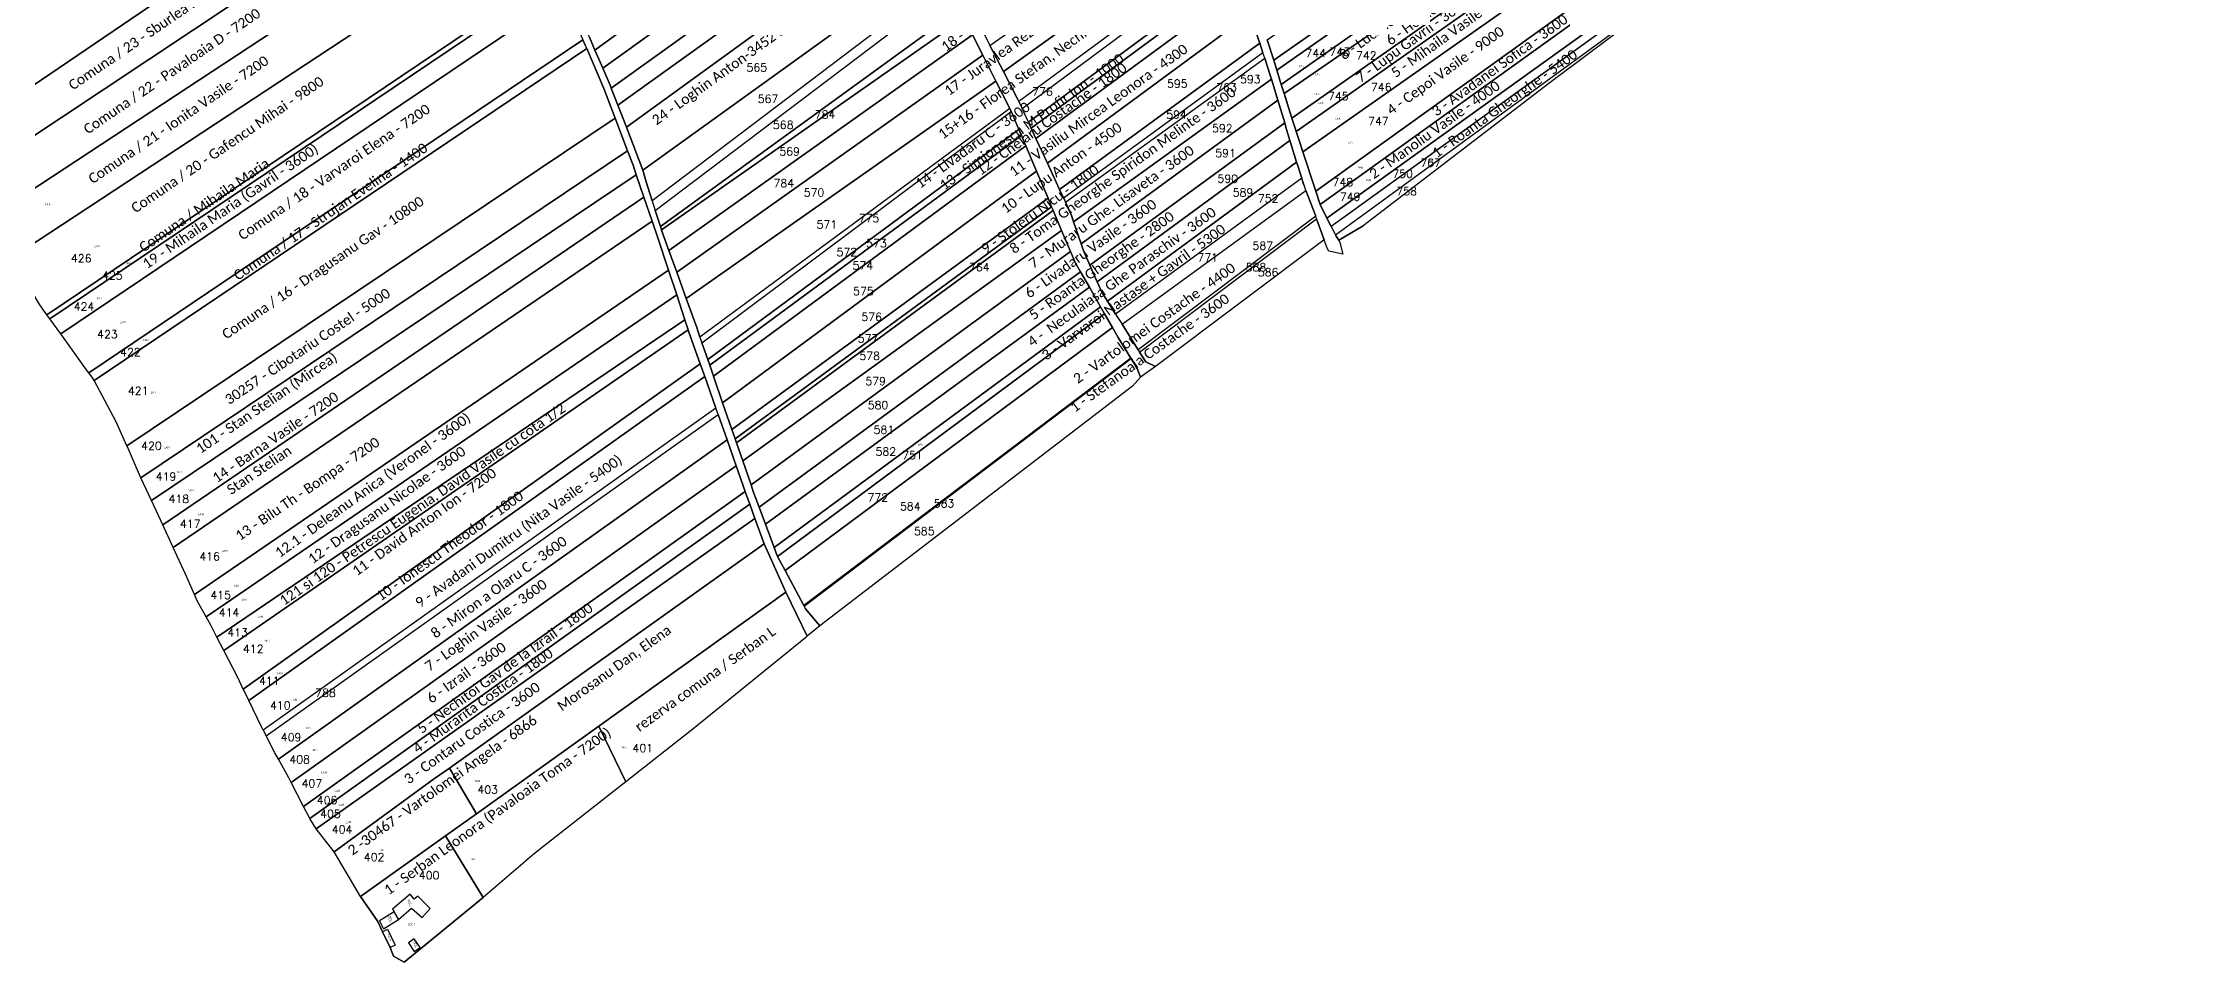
# Model space of a CAD drawing. Extents: x 612848 to 614465, y 646291 to 648325.
# Drawn here: x 613391 to 614465, y 646291 to 646751 of the extents above; entities that cross this region are included whole.
import ezdxf

# ---------------------------------------------------------------- set-up
doc = ezdxf.new("R2010")
doc.units = 0
doc.header["$LTSCALE"] = 0.5
doc.header["$MEASUREMENT"] = 0
for name, color, linetype in [('_CAT_FOL', 7, 'CONTINUOUS'), ('_CLADIRE', 30, 'CONTINUOUS'), ('_CLADIRE_DESTINATIE', 50, 'CONTINUOUS'), ('_CLADIRE_H', 174, 'CONTINUOUS'), ('_CLADIRE_ID', 30, 'CONTINUOUS'), ('_IMPREJMUIT', 150, 'CONTINUOUS'), ('_NR_PARCELA', 50, 'CONTINUOUS'), ('_PARCELA_NOU_feb2025', 50, 'CONTINUOUS'), ('_SUBPARCELA', 80, 'CONTINUOUS'), ('_TEXTE', 255, 'CONTINUOUS')]:
    doc.layers.add(name, color=color, linetype=linetype)
doc.layers.add('_ID', color=176, linetype='CONTINUOUS', lineweight=30)
doc.styles.get("Standard").update_dxf_attribs({"font": 'romans.shx'})
doc.styles.add('texte', font='calibri.ttf')

msp = doc.modelspace()

# ---------------------------------------------------------------- linework, layer by layer
at = {"layer": '_CLADIRE'}
for points in [[(613576.4, 646322.6), (613574.3, 646325.1), (613565.6, 646317.7), (613566.3, 646316.4), (613568.5, 646312.5), (613575.1, 646318.1), (613580.3, 646313.5), (613584.4, 646318), (613578.2, 646324.1)], [(613566.3, 646316.4), (613559, 646311.9), (613561.1, 646307.9), (613568.5, 646312.5)], [(613564.3, 646298.5), (613560.5, 646306.4), (613563.1, 646307.7), (613566.9, 646299.7)], [(613576.4, 646302.9), (613573.5, 646300.9), (613576.4, 646296.5), (613579.4, 646298.5)]]:
    msp.add_lwpolyline(points, close=True, dxfattribs=at)
at = {"layer": '_NR_PARCELA'}
msp.add_lwpolyline([(613921.5, 646615.2), (613925.4, 646608.4), (613761.8, 646486.9), (613758, 646494)], close=True, dxfattribs=at)
at = {"layer": '_PARCELA_NOU_feb2025'}
for points in [[(614441.4, 647049.9), (614442.1, 647047.6), (614006, 646742.1), (614002.7, 646752.2), (614439.1, 647057.8)], [(614443, 647044.6), (614443.7, 647042.5), (614007.6, 646737), (614006.6, 646740.4), (614006, 646742.1), (614442.1, 647047.6)], [(614446.1, 647036.3), (614446.1, 647036.3), (614446.1, 647036.3), (614009.8, 646729.9), (614007.6, 646737), (614443.7, 647042.5)], [(614011.2, 646725.3), (614011.2, 646725.3), (614009.8, 646729.9), (614446.1, 647036.3), (614446.6, 647035), (614448.6, 647028.7), (614449, 647027.4)], [(614450.8, 647021.6), (614451.5, 647019.5), (614015.1, 646713), (614011.2, 646725.3), (614449, 647027.4)], [(614453.1, 647014.8), (614453.8, 647012.9), (614017.3, 646706.3), (614016.7, 646708.1), (614015.1, 646713), (614451.5, 647019.5)], [(614018.8, 646701.9), (614017.3, 646706.3), (614453.8, 647012.9), (614456.8, 647005.3), (614456.8, 647002.6), (614020.6, 646696.2)], [(614460.7, 646989.8), (614461.1, 646988.4), (614027, 646676.6), (614020.6, 646696.2), (614456.8, 647002.6), (614459.1, 646995.9)], [(614029.2, 646669.9), (614027, 646676.6), (614461.1, 646988.4), (614462.8, 646981.4)], [(614032.6, 646663.1), (614029.2, 646669.9), (614462.8, 646981.4), (614464.4, 646973.3)], [(614034.8, 646658.9), (614032.6, 646663.1), (614464.4, 646973.3), (614464.5, 646972.7), (614463.4, 646968.5), (614431.9, 646945.8), (614351.7, 646887.8), (614255.2, 646818.1), (614225.7, 646796.8), (614140.3, 646735.1), (614044, 646665.6), (614034.8, 646658.9)], [(614034.8, 646658.9), (614036.9, 646654.8), (614462.4, 646965.1), (614463.4, 646968.5)], [(613939.1, 646953.7), (613941.1, 646946.8), (613666.7, 646747.1), (613664, 646753.5), (613662.5, 646757.1), (613937.7, 646957.5)], [(614050.7, 646659.3), (614038.6, 646652), (614037.2, 646654.1), (614036.9, 646654.8), (614462.4, 646965.1), (614460.5, 646958.2), (614438.1, 646939.5), (614355.5, 646882.3), (614257.5, 646814.6), (614227.5, 646793.4), (614143.6, 646730.3), (614050.7, 646659.3)], [(613943.5, 646938.7), (613944.6, 646934.9), (613670.6, 646738.1), (613666.7, 646747.1), (613941.1, 646946.8)], [(613946.7, 646928.3), (613947.8, 646924), (613821.6, 646833.4), (613821.2, 646834), (613818.4, 646831.8), (613818.6, 646831.3), (613674.9, 646728), (613674.3, 646729.5), (613670.6, 646738.1), (613944.6, 646934.9)], [(613336.2, 646720.1), (613335.2, 646721.8), (613606.9, 646906.3), (613613.8, 646884.3), (613345.2, 646701.9)], [(613348.7, 646694.7), (613345.2, 646701.9), (613613.8, 646884.3), (613621.4, 646860.5), (613354.7, 646683.4)], [(613360.4, 646672.5), (613354.7, 646683.4), (613621.4, 646860.5), (613628.7, 646837.4), (613364.8, 646663.7)], [(613372.6, 646647.8), (613364.8, 646663.7), (613628.7, 646837.4), (613636.4, 646815.1), (613375.3, 646643.2)], [(613858.9, 646759.8), (613864.2, 646749.4), (613974.5, 646827.2), (613973.2, 646831.6), (613971.5, 646838.2)], [(613674.9, 646728), (613818.6, 646831.3), (613822.4, 646823.2), (613678.1, 646719.6)], [(613978.5, 646813.7), (613870.9, 646736.4), (613864.2, 646749.4), (613974.5, 646827.2)], [(613389, 646620.2), (613375.3, 646643.2), (613636.4, 646815.1), (613644.4, 646791.7), (613646.7, 646785.9), (613392.8, 646614.8)], [(613682.5, 646708.5), (613678.1, 646719.6), (613822.4, 646823.2), (613826.8, 646813.5), (613806.1, 646798.4)], [(613979.4, 646810.9), (613983.5, 646798.8), (613878.6, 646721.3), (613877.9, 646722.7), (613870.9, 646736.4), (613978.5, 646813.7)], [(613682.5, 646708.5), (613806.1, 646798.4), (613816.1, 646777.6), (613690.7, 646687.1)], [(613878.6, 646721.3), (613880.2, 646717.8), (613984.6, 646795.6), (613983.9, 646797.6), (613983.5, 646798.8)], [(613984.6, 646795.6), (613987.2, 646787.7), (613883.4, 646711), (613880.2, 646717.8), (613984.6, 646795.6)], [(613646.7, 646785.9), (613647.8, 646783.5), (613394.3, 646612.7), (613392.8, 646614.8)], [(613651.4, 646774.8), (613399.7, 646605.2), (613394.3, 646612.7), (613647.8, 646783.5)], [(613692.3, 646681.2), (613690.7, 646687.1), (613816.1, 646777.6), (613836.8, 646792.6), (613841.6, 646782.7), (613695.3, 646671.8)], [(613843.8, 646778.2), (613841.6, 646782.7), (613695.3, 646671.8), (613696.9, 646666.9)], [(613988.2, 646784.4), (613884.7, 646708), (613883.4, 646711), (613987.2, 646787.7)], [(613988.6, 646783.5), (613990.1, 646778.7), (613887.1, 646702.9), (613884.7, 646708), (613988.2, 646784.4)], [(613412.6, 646587.2), (613399.7, 646605.2), (613651.4, 646774.8), (613660.7, 646752.2), (613413.8, 646585.8)], [(613699.5, 646658.9), (613696.9, 646666.9), (613843.8, 646778.2), (613849, 646767.4)], [(613994.1, 646765), (613892.9, 646690.5), (613887.1, 646702.9), (613990.1, 646778.7), (613993, 646769.6)], [(613849, 646767.4), (613850.5, 646764.4), (613851.2, 646763), (613700, 646657.3), (613699.5, 646658.9)], [(613703.7, 646646.9), (613700.8, 646654.8), (613700, 646657.3), (613851.2, 646763), (613851.2, 646763), (613855.4, 646754.7)], [(613994.3, 646764.2), (613999, 646750.6), (613899, 646677.4), (613892.9, 646690.5), (613994.1, 646765)], [(613415.4, 646583.6), (613413.8, 646585.8), (613660.7, 646752.2), (613661.8, 646749.6), (613662.6, 646747.8), (613416.4, 646581.9)], [(613855.4, 646754.7), (613860.6, 646744.6), (613707.6, 646636), (613703.7, 646646.9), (613703.7, 646646.9), (613855.4, 646754.7)], [(614000.6, 646745.7), (613901, 646673), (613899, 646677.4), (613999, 646750.6)], [(613671.2, 646727.9), (613676.8, 646713), (613432.8, 646549.2), (613427.4, 646561.3), (613416.4, 646581.9), (613662.6, 646747.8)], [(613712.3, 646622.9), (613707.6, 646636), (613860.6, 646744.6), (613867.2, 646731.5)], [(614000.6, 646745.7), (613901, 646673), (613901.9, 646671), (614001.5, 646743)], [(614002.8, 646739.2), (614004.9, 646732.6), (613906, 646661.3), (613905, 646664.4), (613901.9, 646671), (614001.5, 646743)], [(613717.6, 646608.4), (613712.3, 646622.9), (613867.2, 646731.5), (613874.1, 646717.9), (613719.2, 646603.6)], [(614008, 646722.1), (613909.7, 646650.2), (613906, 646661.3), (614004.9, 646732.6)], [(613910.7, 646647.3), (613909.7, 646650.2), (614008, 646722.1), (614011.5, 646710.7), (613914.1, 646639.5)], [(613433, 646548.8), (613432.8, 646549.2), (613676.8, 646713), (613683, 646696.7), (613439.7, 646533.3), (613438.5, 646536)], [(613719.2, 646603.6), (613720.2, 646600.7), (613874.8, 646716.3), (613874.4, 646717.4), (613874.1, 646717.9)], [(613874.8, 646716.3), (613878.6, 646707.4), (613723.1, 646592.4), (613720.2, 646600.7), (613874.8, 646716.3)], [(614012.1, 646708.5), (614014.1, 646701.9), (613917.7, 646631.3), (613914.1, 646639.5), (614011.5, 646710.7)], [(613724.1, 646589.5), (613723.1, 646592.4), (613878.6, 646707.4), (613879.9, 646704.4)], [(613726, 646584.1), (613724.1, 646589.5), (613879.9, 646704.4), (613882.1, 646699.2)], [(613730.5, 646570.8), (613726, 646584.1), (613882.1, 646699.2), (613887.5, 646686.5)], [(614014.6, 646700.3), (614017.4, 646691.1), (613923, 646621.5), (613920.1, 646626), (613917.7, 646631.3), (614014.1, 646701.9)], [(613685.9, 646689.5), (613687.4, 646684.8), (613445, 646522), (613439.7, 646533.3), (613683, 646696.7)], [(613735.2, 646557.4), (613730.5, 646570.8), (613887.5, 646686.5), (613893.2, 646673.1)], [(613923, 646621.5), (614017.4, 646691.1), (614017.5, 646690.8), (614020.1, 646683.1), (613927, 646615.1)], [(613687.4, 646684.8), (613691.2, 646673.6), (613450.7, 646509.8), (613445, 646522)], [(613927, 646615.1), (613930.2, 646610), (614022.1, 646676.9), (614021.6, 646678.5), (614020.1, 646683.1)], [(614027, 646664.1), (613938.2, 646597.3), (613930.2, 646610), (614022.1, 646676.9)], [(613450.7, 646509.7), (613450.7, 646509.8), (613691.2, 646673.6), (613695.4, 646661.5), (613455.9, 646498.4)], [(613736.8, 646552.7), (613735.2, 646557.4), (613893.2, 646673.1), (613895, 646668.8)], [(613895, 646668.8), (613895.8, 646666.9), (613737.5, 646550.7), (613736.8, 646552.7)], [(613740.6, 646541.7), (613737.5, 646550.7), (613895.8, 646666.9), (613900, 646656.9)], [(613462, 646485.1), (613455.9, 646498.4), (613695.4, 646661.5), (613698, 646653.7), (613703.5, 646637.1), (613466.5, 646475)], [(613744.8, 646529.7), (613740.6, 646541.7), (613900, 646656.9), (613904.5, 646646.4)], [(613938.2, 646597.3), (613939, 646596.1), (614027.4, 646662.8), (614027, 646664.1)], [(614031.2, 646652.3), (613946.9, 646588.9), (613942.1, 646591.3), (613939, 646596.1), (614027.4, 646662.8)], [(613907, 646640.6), (613909.5, 646636.2), (613748.8, 646518.6), (613745.9, 646526.4), (613744.8, 646529.7), (613904.5, 646646.4)], [(613467.9, 646471.8), (613466.5, 646475), (613703.5, 646637.1), (613707.6, 646624.7), (613472.4, 646463.8)], [(613752, 646510.1), (613748.8, 646518.6), (613909.5, 646636.2), (613913.9, 646628.5)], [(613474.7, 646459.6), (613472.4, 646463.8), (613707.6, 646624.7), (613711.7, 646612.3), (613477.8, 646453.6)], [(613756.3, 646498.5), (613752, 646510.1), (613913.9, 646628.5), (613919.4, 646618.8)], [(613711.7, 646612.3), (613713.4, 646607.2), (613481.3, 646446.9), (613477.8, 646453.6)], [(613756.3, 646498.5), (613919.4, 646618.8), (613921.5, 646615.2), (613758, 646494), (613757.9, 646494.2)], [(613488.3, 646433.5), (613481.3, 646446.9), (613713.4, 646607.2), (613713.7, 646606.1), (613719.3, 646590.3), (613490.9, 646427.7)], [(613928.2, 646603.4), (613934.6, 646593.1), (613771.2, 646469.4), (613761.8, 646486.9), (613925.4, 646608.4)], [(613491.2, 646427.1), (613490.9, 646427.7), (613719.3, 646590.3), (613721.6, 646584), (613493.7, 646421.9)], [(613934.6, 646593.1), (613934.7, 646592.9), (613771.3, 646469.2), (613771.2, 646469.4)], [(613937.8, 646587.9), (613939.5, 646583.6), (613935.4, 646579.1), (613779.1, 646459.3), (613772, 646467.8), (613771.3, 646469.2), (613934.7, 646592.9)], [(613500.3, 646408.5), (613493.7, 646421.9), (613721.6, 646584), (613727.1, 646568.1), (613500.9, 646407.2)], [(613500.9, 646407.2), (613502.4, 646404.3), (613728.3, 646565), (613727.1, 646568.1)], [(613506.7, 646395.8), (613502.4, 646404.3), (613728.3, 646565), (613732.8, 646552.2), (613508.5, 646392.6)], [(613513.8, 646383.3), (613508.5, 646392.6), (613732.8, 646552.2), (613737.3, 646539.3), (613514.9, 646381)], [(613521, 646368.9), (613514.9, 646381), (613737.3, 646539.3), (613741.8, 646526.5)], [(613742.4, 646525), (613744.1, 646520.1), (613524.3, 646363), (613521, 646368.9), (613741.8, 646526.5)], [(613746.7, 646512.9), (613527.4, 646357.8), (613524.3, 646363), (613744.1, 646520.1)], [(613751.3, 646500.2), (613594, 646388.2), (613586.6, 646383), (613536.4, 646346.4), (613527.4, 646357.8), (613746.7, 646512.9)], [(613751.3, 646500.2), (613762.1, 646476.2), (613668.6, 646409.2), (613607.5, 646365.4), (613594, 646388.2)], [(613715.7, 646407.6), (613682.1, 646381.3), (613668.6, 646409.2), (613762.1, 646476.2), (613772.8, 646454.2), (613772.2, 646453.4)], [(613636.5, 646345.5), (613610.8, 646323.5), (613571.4, 646291.2), (613566.1, 646294.2), (613564.3, 646298.5), (613560.5, 646306.4), (613558.2, 646311.5), (613549.5, 646324), (613592.1, 646354.3), (613607.5, 646365.4), (613668.6, 646409.2), (613682.1, 646381.3)], [(613592.1, 646354.3), (613549.5, 646324), (613536.4, 646346.4), (613586.6, 646383), (613594, 646388.2), (613607.5, 646365.4)]]:
    msp.add_lwpolyline(points, close=True, dxfattribs=at)
for points in [[(613664, 646753.5), (613666.7, 646747.1), (613670.6, 646738.1), (613674.3, 646729.5), (613674.9, 646728), (613678.1, 646719.6), (613822.4, 646823.2), (613678.1, 646719.6), (613682.5, 646708.5), (613690.7, 646687.1), (613692.3, 646681.2), (613695.3, 646671.8), (613696.9, 646666.9), (613699.5, 646658.9), (613700, 646657.3), (613700.8, 646654.8), (613703.7, 646646.9), (613707.6, 646636), (613712.3, 646622.9), (613717.6, 646608.4), (613719.2, 646603.6), (613720.2, 646600.7), (613723.1, 646592.4), (613724.1, 646589.5), (613726, 646584.1), (613730.5, 646570.8), (613735.2, 646557.4), (613736.8, 646552.7), (613737.5, 646550.7), (613740.6, 646541.7), (613744.8, 646529.7), (613745.9, 646526.4), (613748.8, 646518.6), (613752, 646510.1), (613756.3, 646498.5), (613757.9, 646494.2), (613758, 646494), (613761.8, 646486.9), (613771.2, 646469.4), (613771.3, 646469.2), (613772, 646467.8), (613779.1, 646459.3), (613772.8, 646454.2), (613762.1, 646476.2), (613751.3, 646500.2), (613746.7, 646512.9), (613744.1, 646520.1), (613742.4, 646525), (613741.8, 646526.5), (613737.3, 646539.3), (613732.8, 646552.2), (613728.3, 646565), (613727.1, 646568.1), (613721.6, 646584), (613719.3, 646590.3), (613713.7, 646606.1), (613713.4, 646607.2), (613711.7, 646612.3), (613707.6, 646624.7), (613703.5, 646637.1), (613698, 646653.7), (613695.4, 646661.5), (613691.2, 646673.6), (613687.4, 646684.8), (613685.9, 646689.5), (613683, 646696.7), (613676.8, 646713), (613671.2, 646727.9), (613662.6, 646747.8), (613661.8, 646749.6), (613660.7, 646752.2)], [(614002.7, 646752.2), (614006, 646742.1), (614006.6, 646740.4), (614007.6, 646737), (614009.8, 646729.9), (614011.2, 646725.3), (614012, 646722.9), (614012.9, 646720.1), (614015.1, 646713), (614016.7, 646708.1), (614017.3, 646706.3), (614018.8, 646701.9), (614020.6, 646696.2), (614027, 646676.6), (614029.2, 646669.9), (614032.6, 646663.1), (614034.8, 646658.9), (614037.2, 646654.1), (614038.6, 646652), (614039, 646650.9), (614040.6, 646645), (614033.5, 646646.5), (614032.9, 646647.7), (614032, 646649.9), (614031.2, 646652.3), (614027.4, 646662.8), (614027, 646664.1), (614022.1, 646676.9), (614021.6, 646678.5), (614020.8, 646680.6), (614020.1, 646683.1), (614017.5, 646690.8), (614017.4, 646691.1), (614014.6, 646700.3), (614014.1, 646701.9), (614012.1, 646708.5), (614011.5, 646710.7), (614008, 646722.1), (614004.9, 646732.6), (614002.8, 646739.2), (614001.5, 646743), (614000.6, 646745.7), (613999, 646750.6), (613994.3, 646764.2)], [(613858.9, 646759.8), (613864.2, 646749.4), (613870.9, 646736.4), (613877.9, 646722.7), (613878.6, 646721.3), (613880.2, 646717.8), (613881.9, 646714.1), (613883.4, 646711), (613884.7, 646708), (613887.1, 646702.9), (613892.9, 646690.5), (613899, 646677.4), (613901.4, 646672.2), (613905, 646664.4), (613906, 646661.3), (613909.7, 646650.2), (613910.7, 646647.3), (613914.1, 646639.5), (613917.7, 646631.3), (613920.1, 646626), (613923, 646621.5), (613927, 646615.1), (613928.1, 646613.3), (613930.2, 646610), (613938, 646597.8), (613939, 646596.1), (613942.1, 646591.3), (613946.9, 646588.9), (613939.5, 646583.6), (613937.8, 646587.9), (613934.7, 646592.9), (613934.6, 646593.1), (613928.2, 646603.4), (613927.6, 646604.5), (613925.4, 646608.4), (613921.5, 646615.2), (613919.4, 646618.8), (613913.9, 646628.5), (613909.5, 646636.2), (613907, 646640.6), (613904.5, 646646.4), (613900, 646656.9), (613895.4, 646667.8), (613893.2, 646673.1), (613735.2, 646557.4), (613893.2, 646673.1), (613887.5, 646686.5), (613882.1, 646699.2), (613879.9, 646704.4), (613878.6, 646707.4), (613876.2, 646713), (613874.4, 646717.4), (613874.1, 646717.9), (613867.2, 646731.5), (613860.6, 646744.6), (613855.4, 646754.7)], [(613859.7, 646746.2), (613860.1, 646745.4)], [(614037.2, 646654.1), (614038.6, 646652), (614050.7, 646659.3)]]:
    msp.add_lwpolyline(points, dxfattribs=at)
at = {"layer": '_SUBPARCELA'}
msp.add_lwpolyline([(613610.8, 646323.5), (613592.1, 646354.3), (613549.5, 646324), (613558.2, 646311.5), (613560.5, 646306.4), (613564.3, 646298.5), (613566.1, 646294.2), (613571.4, 646291.2)], close=True, dxfattribs=at)
msp.add_lwpolyline([(613592.1, 646354.3), (613610.8, 646323.5)], dxfattribs=at)

# ---------------------------------------------------------------- texts
at = {"layer": '_CAT_FOL', "style": 'texte'}
for s, p in [('A', (614019.3, 646738.6)), ('A', (614027.4, 646734.4)), ('A', (614027, 646724.6)), ('A', (614029, 646720.2)), ('A', (614037.5, 646712.3)), ('A', (614043.8, 646700.3)), ('A', (614048.7, 646687.9)), ('A', (614083.7, 646691.3)), ('A', (614052.7, 646681.6)), ('A', (613392.6, 646669.4)), ('A', (613417, 646648.5)), ('A', (613432.5, 646639.9)), ('A', (613418.4, 646622.5)), ('A', (613940.9, 646630.4)), ('A', (613430, 646610.5)), ('A', (613441.6, 646601.6)), ('A', (613445.4, 646575.4)), ('A', (613452.1, 646547.9)), ('A', (613828.8, 646549.4)), ('A', (613458.4, 646535.6)), ('A', (613464, 646526.5)), ('A', (613469.1, 646514.6)), ('A', (613481, 646496.2)), ('A', (613487, 646478.8)), ('A', (613490.9, 646471.9)), ('A', (613498.8, 646463.2)), ('A', (613502.2, 646451.3)), ('A', (613508.5, 646435)), ('A', (613515.8, 646421.7)), ('A', (613522.8, 646407.7)), ('A', (613526.2, 646396.8)), ('A', (613680.7, 646398)), ('A', (613530.7, 646385.4)), ('A', (613537.4, 646376.3)), ('A', (613607.3, 646381.2)), ('A', (613539.4, 646369.3)), ('A', (613542.8, 646360.6)), ('A', (613560.2, 646346.8)), ('A', (613605.8, 646342.3)), ('CC', (613574.1, 646309.6))]:
    msp.add_text(s, height=1, dxfattribs=at).set_placement(p)
at = {"layer": '_CLADIRE_DESTINATIE', "style": 'texte'}
for s, p in [('CL', (613573.2, 646321.4)), ('CA', (613563.3, 646313.2)), ('CA', (613563.3, 646304.1)), ('CA', (613576, 646300.5))]:
    msp.add_text(s, height=1, dxfattribs=at).set_placement(p)
at = {"layer": '_CLADIRE_H', "style": 'texte'}
for p in [(613563.9, 646310.9), (613573.8, 646319.1), (613563.9, 646301.8), (613576.6, 646298.2)]:
    msp.add_text('1', height=1, dxfattribs=at).set_placement(p)
at = {"layer": '_CLADIRE_ID', "style": 'texte'}
for s, p in [('C1', (613573.5, 646320.3)), ('C3', (613563.6, 646312.1)), ('C4', (613563.6, 646303)), ('C2', (613576.3, 646299.4))]:
    msp.add_text(s, height=1, dxfattribs=at).set_placement(p)
at = {"layer": '_ID', "color": 40, "true_color": 0xf8d731}
for s, p in [('565', (613742.5, 646736.4)), ('744', (614021.9, 646743.6)), ('743', (614033.9, 646744.2)), ('742', (614047.2, 646742.4)), ('595', (613952.7, 646728.3)), ('763', (613977.3, 646726.4)), ('593', (613989.2, 646730.5)), ('746', (614054.6, 646726.6)), ('567', (613748.1, 646720.7)), ('776', (613885.3, 646724.3)), ('745', (614033.2, 646722)), ('568', (613755.7, 646707.7)), ('784', (613776.6, 646712.8)), ('594', (613952.3, 646712.8)), ('592', (613975.2, 646706)), ('747', (614053.2, 646709.6)), ('569', (613758.9, 646694.4)), ('591', (613976.8, 646693.6)), ('750', (614065.3, 646683.3)), ('767', (614079.3, 646688.8)), ('784', (613756, 646678.5)), ('570', (613771.1, 646673.9)), ('590', (613977.9, 646680.8)), ('589', (613985.5, 646673.9)), ('748', (614035.4, 646679)), ('749', (614039.1, 646671.8)), ('758', (614067.3, 646674.5)), ('775', (613798.6, 646661)), ('752', (613998.1, 646670.9)), ('571', (613777.5, 646657.9)), ('426', (613404.8, 646641)), ('572', (613787.5, 646644.1)), ('573', (613802.3, 646648.5)), ('771', (613967.9, 646641.4)), ('587', (613995.4, 646647.3)), ('425', (613420.4, 646632.4)), ('574', (613795.5, 646637.4)), ('764', (613853.7, 646636.5)), ('588', (613992, 646636.6)), ('586', (613998.1, 646634)), ('575', (613795.8, 646624.6)), ('424', (613406.2, 646616.9)), ('576', (613799.9, 646611.7)), ('423', (613417.9, 646603)), ('577', (613798.1, 646600.9)), ('422', (613429.4, 646594.1)), ('578', (613798.9, 646592.2)), ('421', (613433.3, 646574.8)), ('579', (613801.9, 646579.6)), ('580', (613803.1, 646567.6)), ('581', (613806, 646555.3)), ('420', (613439.9, 646547.3)), ('582', (613807, 646544.4)), ('751', (613820.3, 646542.6)), ('419', (613447.2, 646531.9)), ('772', (613803, 646521.4)), ('418', (613453.6, 646520.7)), ('584', (613819.2, 646517)), ('583', (613836.1, 646518.5)), ('417', (613459.3, 646508.2)), ('585', (613826.2, 646504.6)), ('416', (613469, 646492)), ('415', (613474.5, 646472.7)), ('414', (613478.7, 646463.9)), ('413', (613483, 646453.9)), ('412', (613490.8, 646445.8)), ('411', (613498.8, 646429.8)), ('410', (613504.3, 646417.5)), ('788', (613526.9, 646423.8)), ('409', (613509.7, 646401.6)), ('401', (613685.5, 646396.2)), ('408', (613514, 646390.5)), ('407', (613520.1, 646378.5)), ('403', (613608, 646375.4)), ('406', (613527.7, 646370.1)), ('405', (613529.4, 646363.4)), ('404', (613535.2, 646355.5)), ('402', (613551.2, 646341.7)), ('400', (613578.7, 646332.6))]:
    msp.add_text(s, height=4, dxfattribs=at).set_placement(p)
at = {"layer": '_IMPREJMUIT', "style": 'texte'}
for s, p in [('N', (614020.3, 646738.5)), ('N', (614028.3, 646734.4)), ('N', (614028, 646724.6)), ('N', (614030, 646720.2)), ('N', (614038.5, 646712.3)), ('N', (614044.8, 646700.3)), ('N', (614049.7, 646687.8)), ('N', (614084.7, 646691.3)), ('N', (614053.7, 646681.6)), ('N', (613393.7, 646669.5)), ('N', (613418.1, 646648.6)), ('N', (613433.6, 646640)), ('N', (613419.5, 646622.6)), ('N', (613942, 646630.5)), ('N', (613431.1, 646610.6)), ('N', (613442.6, 646601.6)), ('N', (613446.5, 646575.5)), ('N', (613453.1, 646548)), ('N', (613829.9, 646549.5)), ('N', (613459.5, 646535.7)), ('N', (613465.1, 646526.6)), ('N', (613470.2, 646514.6)), ('N', (613482.1, 646496.3)), ('N', (613488, 646478.9)), ('N', (613492, 646471.9)), ('N', (613499.9, 646463.3)), ('N', (613503.3, 646451.4)), ('N', (613509.5, 646435.1)), ('N', (613516.9, 646421.8)), ('N', (613523.8, 646407.7)), ('N', (613527.3, 646396.8)), ('N', (613681.6, 646397.9)), ('N', (613531.7, 646385.5)), ('N', (613538.4, 646376.4)), ('N', (613608.4, 646381.3)), ('N', (613540.4, 646369.4)), ('N', (613543.9, 646360.7)), ('I', (613561.1, 646346.7)), ('I', (613576.5, 646309.8))]:
    msp.add_text(s, height=1, dxfattribs=at).set_placement(p)
at = {"layer": '_NR_PARCELA', "style": 'texte'}
for s, p in [('1', (614018.5, 646738.6)), ('1', (614026.5, 646734.4)), ('1', (614026.2, 646724.6)), ('1', (614028.2, 646720.2)), ('1', (614036.7, 646712.3)), ('1', (614043, 646700.3)), ('1', (614047.9, 646687.9)), ('1', (614082.9, 646691.3)), ('1', (614051.9, 646681.6)), ('1', (613391.8, 646669.4)), ('1', (613416.2, 646648.5)), ('1', (613431.7, 646639.9)), ('1', (613417.6, 646622.5)), ('1', (613940.1, 646630.4)), ('1', (613429.2, 646610.5)), ('1', (613440.8, 646601.6)), ('1', (613444.6, 646575.4)), ('1', (613451.2, 646547.9)), ('1', (613828, 646549.4)), ('1', (613457.6, 646535.6)), ('1', (613463.2, 646526.5)), ('1', (613468.3, 646514.6)), ('1', (613480.2, 646496.2)), ('1', (613486.1, 646478.8)), ('1', (613490.1, 646471.9)), ('1', (613498, 646463.2)), ('1', (613501.4, 646451.3)), ('1', (613507.6, 646435)), ('1', (613515, 646421.7)), ('1', (613521.9, 646407.7)), ('1', (613525.4, 646396.8)), ('1', (613679.9, 646398)), ('1', (613529.8, 646385.4)), ('1', (613536.5, 646376.3)), ('1', (613606.5, 646381.2)), ('1', (613538.5, 646369.3)), ('1', (613542, 646360.6)), ('1', (613559.4, 646346.8)), ('2', (613605, 646342.3)), ('1', (613573.3, 646309.6))]:
    msp.add_text(s, height=1, dxfattribs=at).set_placement(p)
at = {"layer": '_TEXTE', "style": 'texte'}
for s, rotation, p in [('Comuna / Poiana Mircea, Popescu A., Trofin Al.', 34.3835, (613367.5, 646745.5)), ('6 - Horhogea Vasile Chelaru Vasile - 3600', 35.6935, (614064.4, 646749.2)), ('24 - Loghin Anton-3452 din 6300 (de la Pantelimon Vasile)', 35.6935, (613697.5, 646709.3)), ('Comuna / 23 - Sburlea Dumitru - 7200', 34.3835, (613405.8, 646726.8)), ('18 - Roanta Catinca - 8100', 35.6935, (613842.1, 646746)), ('7 - Lupu Gavril - 3600 - 30943', 35.6935, (614049.4, 646730.6)), ('15+16 - Florea Stefan, Nechifor V - 5400', 35.6935, (613840.6, 646702.3)), ('8 - Luca Ion - 3600', 35.6935, (614041.2, 646741.9)), ('5 - Mihaila Vasile - 5400', 35.6935, (614067, 646733)), ('Comuna / 22 - Pavaloaia D - 7200', 34.3835, (613413.3, 646704.8)), ('17 - Juravlea Rezi - 4700', 35.6935, (613843.7, 646724)), ('3 - Avadanei Sofica - 3600', 35.6935, (614087.3, 646713.7)), ('4 - Cepoi Vasile - 9000', 35.6935, (614064.8, 646714.4)), ('Comuna / 21 - Ionita Vasile - 7200', 34.3835, (613415.7, 646680)), ('13 - Simionescu M Profir Ion - 1000', 35.6935, (613841.3, 646676.8)), ('12 - Chelaru Costache - 1800', 35.6935, (613859.5, 646684.2)), ('11 - Vasiliu Mircea Leonora - 4300', 35.6935, (613876.1, 646683.6)), ('1 - Roanta Gheorghe - 5400', 35.6935, (614087.5, 646692.9)), ('Comuna / 20 - Gafencu Mihai - 9800', 34.3835, (613437.1, 646665.4)), ('2 - Manoliu Vasile - 4000', 35.6935, (614056.1, 646682.4)), ('Comuna / 18 - Varvaroi Elena - 7200', 34.3835, (613490.6, 646651.8)), ('14 - Livadaru C - 3600', 35.6935, (613829.2, 646677.6)), ('8 - Toma Gheorghe Spiridon Melinte - 3600', 35.6935, (613876.3, 646645)), ('10 - Lupu Anton - 4500', 35.6935, (613872, 646665.1)), ('19 - Mihaila Maria (Gavril - 3600)', 34.3835, (613442.8, 646637.5)), ('Comuna / 17 - Strujan Evelina - 1400', 34.3835, (613488.3, 646631.7)), ('7 - Muraru Ghe. Lisaveta - 3600', 35.6935, (613885.9, 646637.7)), ('Comuna / Mihaila Maria', 34.3835, (613441.1, 646645.8)), ('9 - Stoleru Nicu - 1800', 35.6935, (613862.1, 646645)), ('Comuna / 16 - Dragusanu Gav - 10800', 34.3835, (613482.5, 646602.3)), ('6 - Livadaru Vasile - 3600', 35.6935, (613883.9, 646622.8)), ('5 - Roanta Gheorghe - 2800', 35.6935, (613886, 646611.9)), ('4 -  Neculaiasa Ghe Paraschiv - 3600', 35.6935, (613885.3, 646598.5)), ('3 - Varvaroi Nastase + Gavril - 5300', 35.6935, (613892.3, 646591.7)), ('2 - Vartolomei Costache - 4400', 35.6935, (613908.1, 646580.1)), ('30257 - Cibotariu Costel - 5000', 33.9814, (613483.9, 646569.6)), ('1 - Stefanoaia Costache - 3600', 35.6935, (613906.5, 646565.7)), ('101 - Stan Stelian (Mircea)', 34.3835, (613469.5, 646545.1)), ('14 - Barna Vasile - 7200', 34.3835, (613477.7, 646530.5)), ('121 si 120 - Petrescu Eugenia, David Vasile cu cota 1/2', 34.6412, (613511.3, 646469.2)), ('12.1 - Deleanu Anica (Veronel - 3600)', 35.6935, (613509.1, 646493.1)), ('Stan Stelian', 34.3835, (613484.9, 646524.6)), ('13 - Bilu Th - Bompa - 7200', 34.3835, (613489.2, 646501.6)), ('12 - Dragusanu Nicolae - 3600', 35.6935, (613525.6, 646490)), ('11 - David Anton Ion - 7200', 35.6935, (613547.7, 646484)), ('9 - Avadani Dumitru (Nita Vasile - 5400)', 35.6935, (613579.2, 646468.1)), ('10 - Ionescu Theodor - 1800', 35.6935, (613559.6, 646471.4)), ('8 - Miron a Olaru C - 3600', 35.6935, (613587, 646452.8)), ('7 - Loghin Vasile - 3600', 35.6935, (613584, 646436.3)), ('5 - Nechitoi Gav de la Izrail - 1800', 35.6935, (613580.2, 646405.2)), ('6 - Izrail - 3600', 35.6935, (613585, 646420.3)), ('Morosanu Dan, Elena', 35.6935, (613650.2, 646416.4)), ('rezerva comuna / Serban L', 35.6935, (613689, 646406.1)), ('4 - Murarita Costica - 1800', 35.6935, (613578, 646395.3)), ('3 - Contaru Costica - 3600', 35.6935, (613573.6, 646379.9)), ('2 -30467 - Vartolomei Angela - 6866', 35.6935, (613545.5, 646344.3)), ('1 - Serban Leonora (Pavaloaia Toma - 7200)', 35.6935, (613563.6, 646324.5))]:
    msp.add_text(s, height=5, rotation=rotation, dxfattribs=at).set_placement(p)

doc.saveas('drawing.dxf')
